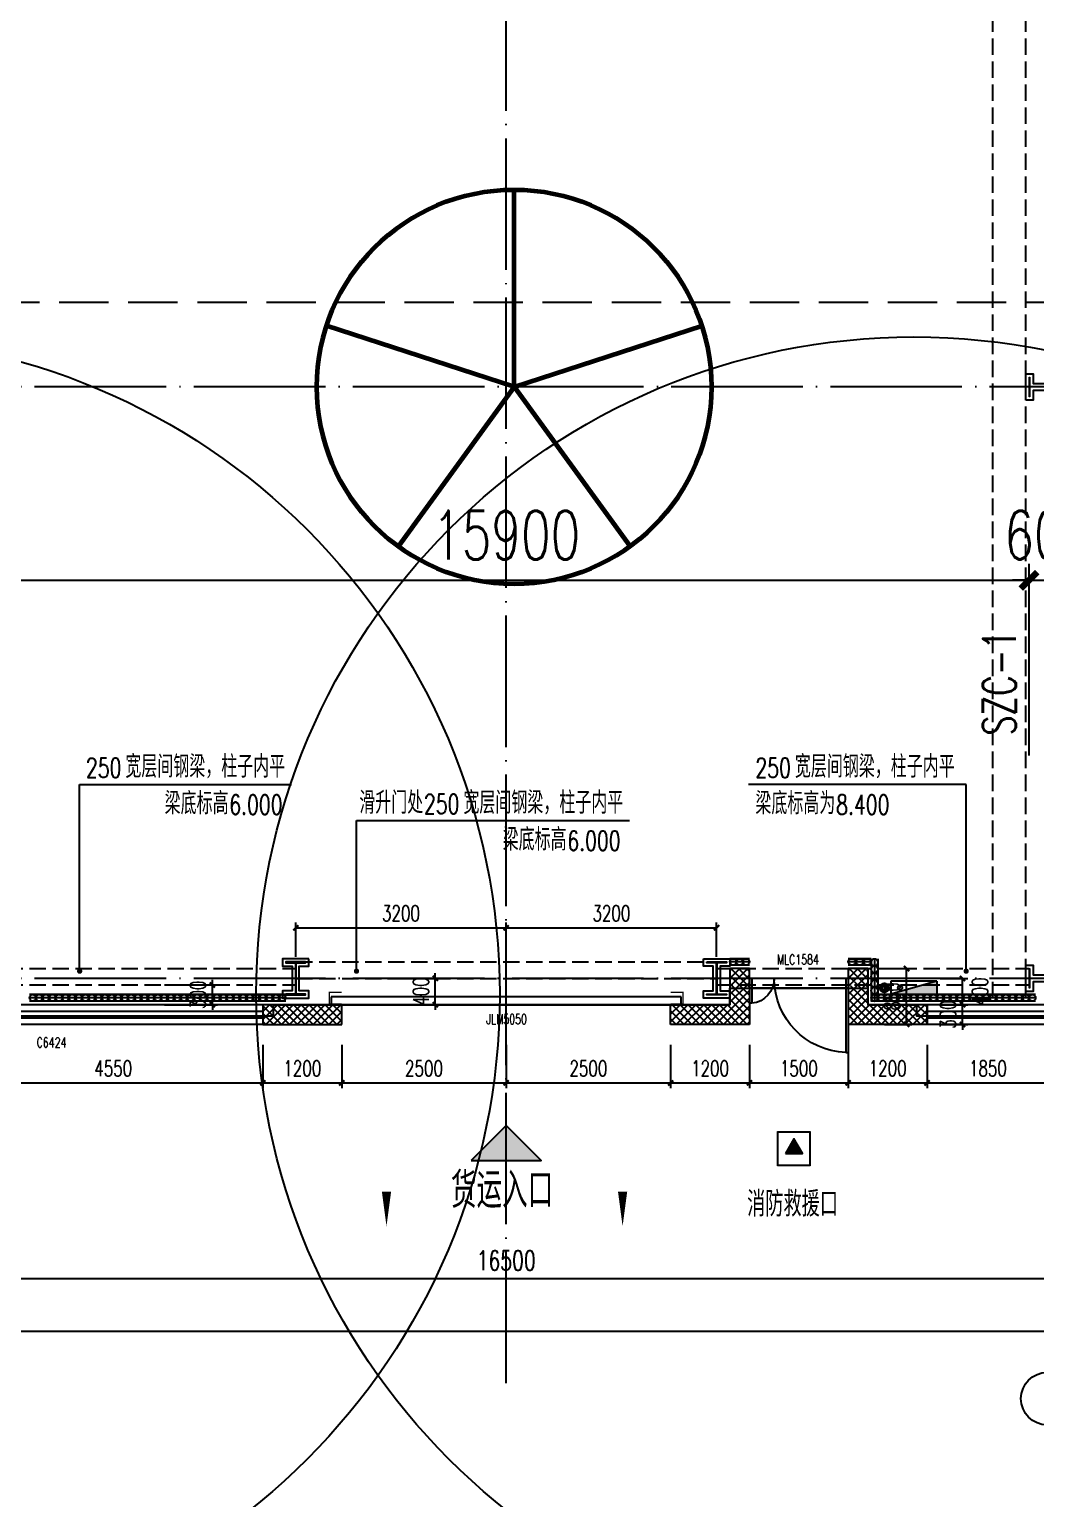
# Model space of a CAD drawing. Extents: x -1313754 to 847533, y 489853 to 941203.
# Drawn here: x -209454 to -194154, y 733905 to 756259 of the extents above; entities that cross this region are included whole.
import ezdxf
from ezdxf.enums import TextEntityAlignment as Align

# ---------------------------------------------------------------- set-up
doc = ezdxf.new("R2010")
doc.units = 0
doc.header["$LTSCALE"] = 1000
doc.header["$MEASUREMENT"] = 0
for name, pattern in [('10平面$0$DASH', [0.35, 0.25, -0.1]), ('CENTER', [2, 1.25, -0.25, 0.25, -0.25]), ('DASH', [0.35, 0.25, -0.1]), ('DOTE', [2.42, 2, -0.2, 0.02, -0.2])]:
    doc.linetypes.add(name, pattern=pattern)
doc.layers.get('Defpoints').update_dxf_attribs({"color": 210})
for name, color, linetype in [('10平面$0$WINDOW', 4, 'Continuous'), ('10平面$0$WINDOW_TEXT', 7, 'Continuous'), ('A-AXIS-D', 1, 'Continuous'), ('A-AXIS-DOTE', 14, 'DOTE'), ('A-AXIS-DP', 126, 'Continuous'), ('A-AXIS-SYMB', 3, 'Continuous'), ('A-HATCH-2', 251, 'Continuous'), ('A-HRAIL', 173, 'Continuous'), ('A-LIN-V', 9, 'Continuous'), ('A-SFCE', 30, 'Continuous'), ('A-TEXT', 61, 'Continuous'), ('A-WINDOW', 140, 'Continuous'), ('AS-WALL', 40, 'Continuous'), ('AS-结构边线层', 200, 'Continuous'), ('DIM_SYMB', 3, 'Continuous'), ('FH-line', 180, 'Continuous'), ('FH-tri', 180, 'Continuous'), ('PUB_HATCH', 8, 'Continuous'), ('PUB_TEXT', 7, 'Continuous'), ('RP-N2-01$0$$0$A-WIND-J', 1, 'Continuous'), ('RP-N2-01$0$A-WIND-J', 3, 'Continuous'), ('SB_ZF消火栓', 10, 'Continuous'), ('建-窗', 4, 'Continuous'), ('建-门窗编号', 7, 'Continuous')]:
    doc.layers.add(name, color=color, linetype=linetype)
for name, color, linetype, lineweight in [('LG-ZF消防', 1, 'Continuous', 60), ('S-col', 2, 'Continuous', 0), ('THIN', 7, 'Continuous', 0), ('柱间支撑', 6, 'CENTER', 0)]:
    doc.layers.add(name, color=color, linetype=linetype, lineweight=lineweight)
doc.styles.add('10平面$0$_TCH_WINDOW', font='SIMPLEX', dxfattribs={"height": 3.5, "bigfont": 'GBCBIG'})
doc.styles.add('_TCH_DIM', font='SIMPLEX', dxfattribs={"bigfont": 'GBCBIG'})
doc.styles.add('_TCH_DIM_T3', font='SIMPLEX', dxfattribs={"width": 0.705882, "bigfont": 'GBCBIG'})
doc.styles.add('A-STANDARD', font='SIMPLEX', dxfattribs={"bigfont": 'GBCBIG'})
doc.styles.add('A-WIN-LABEL', font='SIMPLEX', dxfattribs={"bigfont": 'GBCBIG'})
doc.styles.add('TSSD_Rein', font='tj-romans1.shx', dxfattribs={"width": 0.7, "bigfont": 'tj-hztxt.shx'})
doc.dimstyles.new('_TCH_ARCH&&100', dxfattribs={"dimtxt": 297.5, "dimasz": 100, "dimexe": 100, "dimexo": 100, "dimgap": 126.25, "dimtad": 1, "dimdec": 0, "dimzin": 0, "dimdsep": 46, "dimtxsty": '_TCH_DIM_T3', "dimblk": 'ARCHTICK', "dimcen": 0.09, "dimclrt": 7, "dimazin": 2, "dimtfac": 1, "dimtdec": 0, "dimtix": 1, "dimtmove": 2, "dimatfit": 3, "dimfxl": 0, "dimtolj": 1, "dimtzin": 0, "dimarcsym": 0})
doc.dimstyles.new('_TCH_ARCH&&250', dxfattribs={"dimtxt": 743.75, "dimasz": 250, "dimexe": 250, "dimexo": 250, "dimgap": 315.625, "dimtad": 1, "dimdec": 0, "dimzin": 0, "dimdsep": 46, "dimtxsty": '_TCH_DIM_T3', "dimblk": 'ARCHTICK', "dimcen": 0.09, "dimclrt": 7, "dimazin": 2, "dimtfac": 1, "dimtdec": 0, "dimtix": 1, "dimtmove": 2, "dimatfit": 3, "dimfxl": 0, "dimtolj": 1, "dimtzin": 0, "dimarcsym": 0})
doc.dimstyles.new('_TCH_ARCH&&80', dxfattribs={"dimtxt": 238, "dimasz": 80, "dimexe": 80, "dimexo": 80, "dimgap": 101, "dimtad": 1, "dimdec": 0, "dimzin": 0, "dimdsep": 46, "dimtxsty": '_TCH_DIM_T3', "dimblk": 'ARCHTICK', "dimcen": 0.09, "dimclrt": 7, "dimazin": 2, "dimtfac": 1, "dimtdec": 0, "dimtix": 1, "dimtmove": 2, "dimatfit": 3, "dimfxl": 0, "dimtolj": 1, "dimtzin": 0, "dimarcsym": 0})
pattern_1 = [(45, (60, 0), (-60.000061, 60.000061), []), (135, (60, 0), (-60.000061, -60.000061), [])]

# ---------------------------------------------------------------- blocks, each defined once
blk = doc.blocks.new('_ArchTick')
at = {"color": 0, "linetype": 'ByBlock', "const_width": 0.4}
blk.add_lwpolyline([(-0.5, -0.5), (0.5, 0.5)], dxfattribs=at)
blk = doc.blocks.new('*D1375')
at = {"layer": 'A-AXIS-D', "color": 0, "lineweight": -2}
for p, q in [((10282, -66440), (10282, -67667)), ((26782, -66440), (26782, -67667)), ((10282, -67567), (26782, -67567))]:
    blk.add_line(p, q, dxfattribs=at)
at = {"layer": 'Defpoints', "color": 0}
for p in [(10282, -66340), (26782, -66340), (26782, -67567)]:
    blk.add_point(p, dxfattribs=at)
at = {"layer": 'A-AXIS-D', "color": 0, "lineweight": -2, "xscale": 100, "yscale": 100, "zscale": 100, "rotation": 180}
blk.add_blockref('_ArchTick', (10282, -67567), dxfattribs=at)
at = {"layer": 'A-AXIS-D', "color": 0, "lineweight": -2, "xscale": 100, "yscale": 100, "zscale": 100}
blk.add_blockref('_ArchTick', (26782, -67567), dxfattribs=at)
at = {"layer": 'A-AXIS-D', "color": 7, "insert": (18532, -67292), "char_height": 297.5, "attachment_point": 5, "style": '_TCH_DIM_T3'}
blk.add_mtext('\\A1;16500', dxfattribs=at)
blk = doc.blocks.new('*D1383')
at = {"layer": 'A-AXIS-D', "color": 0, "lineweight": -2}
for p, q in [((-33818, -66540), (-33818, -68467)), ((92682, -66540), (92682, -68467)), ((-33818, -68367), (92682, -68367))]:
    blk.add_line(p, q, dxfattribs=at)
at = {"layer": 'Defpoints', "color": 0}
for p in [(-33818, -66440), (92682, -66440), (92682, -68367)]:
    blk.add_point(p, dxfattribs=at)
at = {"layer": 'A-AXIS-D', "color": 0, "lineweight": -2, "xscale": 100, "yscale": 100, "zscale": 100, "rotation": 180}
blk.add_blockref('_ArchTick', (-33818, -68367), dxfattribs=at)
at = {"layer": 'A-AXIS-D', "color": 0, "lineweight": -2, "xscale": 100, "yscale": 100, "zscale": 100}
blk.add_blockref('_ArchTick', (92682, -68367), dxfattribs=at)
at = {"layer": 'A-AXIS-D', "color": 7, "insert": (29432, -68092), "char_height": 297.5, "attachment_point": 5, "style": '_TCH_DIM_T3'}
blk.add_mtext('\\A1;126500', dxfattribs=at)
blk = doc.blocks.new('*D1506')
at = {"layer": 'A-AXIS-DP', "color": 0, "lineweight": -2}
for p, q in [((18532, -62670), (18532, -62150)), ((18532, -62230), (21732, -62230)), ((21732, -62670), (21732, -62150))]:
    blk.add_line(p, q, dxfattribs=at)
at = {"layer": 'Defpoints', "color": 0}
for p in [(21732, -62230), (18532, -62750), (21732, -62750)]:
    blk.add_point(p, dxfattribs=at)
at = {"layer": 'A-AXIS-DP', "color": 0, "lineweight": -2, "xscale": 80, "yscale": 80, "zscale": 80, "rotation": 180}
blk.add_blockref('_ArchTick', (18532, -62230), dxfattribs=at)
at = {"layer": 'A-AXIS-DP', "color": 0, "lineweight": -2, "xscale": 80, "yscale": 80, "zscale": 80}
blk.add_blockref('_ArchTick', (21732, -62230), dxfattribs=at)
at = {"layer": 'A-AXIS-DP', "color": 7, "insert": (20132, -62010), "char_height": 238, "attachment_point": 5, "style": '_TCH_DIM_T3'}
blk.add_mtext('\\A1;3200', dxfattribs=at)
blk = doc.blocks.new('*D1507')
at = {"layer": 'A-AXIS-DP', "color": 0, "lineweight": -2}
for p, q in [((15332, -62670), (15332, -62150)), ((15332, -62230), (18532, -62230)), ((18532, -62670), (18532, -62150))]:
    blk.add_line(p, q, dxfattribs=at)
at = {"layer": 'Defpoints', "color": 0}
for p in [(18532, -62230), (15332, -62750), (18532, -62750)]:
    blk.add_point(p, dxfattribs=at)
at = {"layer": 'A-AXIS-DP', "color": 0, "lineweight": -2, "xscale": 80, "yscale": 80, "zscale": 80, "rotation": 180}
blk.add_blockref('_ArchTick', (15332, -62230), dxfattribs=at)
at = {"layer": 'A-AXIS-DP', "color": 0, "lineweight": -2, "xscale": 80, "yscale": 80, "zscale": 80}
blk.add_blockref('_ArchTick', (18532, -62230), dxfattribs=at)
at = {"layer": 'A-AXIS-DP', "color": 7, "insert": (16932, -62010), "char_height": 238, "attachment_point": 5, "style": '_TCH_DIM_T3'}
blk.add_mtext('\\A1;3200', dxfattribs=at)
blk = doc.blocks.new('JYC-1')
at = {"layer": 'FH-tri'}
h = blk.add_hatch(color=2, dxfattribs=at)
h.dxf.hatch_style = 1
h.paths.add_polyline_path([(-287147, 166042), (-285897, 167292), (-287147, 167292)])
at = {"layer": 'FH-tri', "color": 2}
blk.add_lwpolyline([(-287147, 166042), (-285897, 167292), (-285897, 167292), (-287147, 167292)], close=True, dxfattribs=at)
at = {"layer": 'A-TEXT', "style": 'A-STANDARD'}
blk.add_text('货运入口', height=900.2, rotation=45, dxfattribs=at).set_placement((-286662, 164825))
blk = doc.blocks.new('10平面$0$$DorLib2D$00000126')
at = {"color": 0, "linetype": 'Continuous'}
for p, q in [((-0.532, 0.5), (-0.532, 0.9)), ((0.532, 0.9), (0.532, 0.5))]:
    blk.add_line(p, q, dxfattribs=at)
at = {"color": 0, "linetype": '10平面$0$DASH'}
for p, q in [((-0.532, 0.9), (0.532, 0.9)), ((-0.532, 0.5), (0.532, 0.5))]:
    blk.add_line(p, q, dxfattribs=at)
blk = doc.blocks.new('DOOR2DLIB$SYSLIB$00000123')
at = {"color": 0}
for p, q in [((0.475, -0.001), (0.475, 0.752)), ((0.475, 0.752), (0.5, 0.752)), ((0.5, -0.001), (0.5, 0.752)), ((-0.5, 0), (-0.5, 0.252)), ((-0.475, 0.252), (-0.5, 0.252)), ((-0.475, 0), (-0.475, 0.252)), ((-0.475, 0), (-0.5, 0)), ((0.475, -0.001), (0.5, -0.001))]:
    blk.add_line(p, q, dxfattribs=at)
for centre, radius, start, end in [((0.505, -0.002), 0.755, 92.2493, 179.7238), ((-0.501, 0.003), 0.251, 359.7899, 84.0974)]:
    blk.add_arc(centre, radius, start, end, dxfattribs=at)
blk = doc.blocks.new('G$C325EBD4F')
at = {"layer": 'PUB_HATCH'}
h = blk.add_hatch(dxfattribs=at)
h.set_pattern_fill('多孔材料', color=256, scale=30, style=0)
h.set_pattern_definition(pattern_1)
h.paths.add_polyline_path([(3700, -50), (3700, 250), (3400, 250)])
h = blk.add_hatch(dxfattribs=at)
h.set_pattern_fill('多孔材料', color=256, scale=30, style=0)
h.set_pattern_definition(pattern_1)
h.paths.add_polyline_path([(3700, -50), (3400, 250), (3400, -300), (3700, -600)])
h = blk.add_hatch(dxfattribs=at)
h.set_pattern_fill('多孔材料', color=256, scale=30, style=0)
h.set_pattern_definition(pattern_1)
h.paths.add_polyline_path([(5500, 250), (5200, 250), (5200, -50)])
h = blk.add_hatch(dxfattribs=at)
h.set_pattern_fill('多孔材料', color=256, scale=30, style=0)
h.set_pattern_definition(pattern_1)
h.paths.add_polyline_path([(5500, 250), (5200, -50), (5200, -600), (5500, -300)])
h = blk.add_hatch(dxfattribs=at)
h.set_pattern_fill('多孔材料', color=256, scale=30, style=0)
h.set_pattern_definition(pattern_1)
h.paths.add_polyline_path([(3700, -600), (3400, -300), (2500, -300), (2500, -600)])
h = blk.add_hatch(dxfattribs=at)
h.set_pattern_fill('多孔材料', color=256, scale=30, style=0)
h.set_pattern_definition(pattern_1)
h.paths.add_polyline_path([(6400, -300), (5500, -300), (5200, -600), (6400, -600)])
at = {"layer": '10平面$0$WINDOW'}
blk.add_line((5200, -50), (3700, -50), dxfattribs=at)
at = {"layer": 'AS-WALL'}
for p, q in [((3700, 250), (3400, 250)), ((3400, 250), (3400, -300)), ((3700, -50), (3700, 250)), ((5500, 250), (5200, 250)), ((5200, 250), (5200, -50)), ((5500, 250), (5500, -300)), ((3700, -50), (3700, -600)), ((5200, -50), (5200, -600)), ((3400, -300), (2500, -300)), ((2500, -600), (2500, -300)), ((6400, -300), (5500, -300)), ((6400, -600), (6400, -300)), ((3700, -600), (2500, -600)), ((6400, -600), (5200, -600))]:
    blk.add_line(p, q, dxfattribs=at)
at = {"layer": '10平面$0$WINDOW'}
ref = blk.add_blockref('DOOR2DLIB$SYSLIB$00000123', (4450, 100), dxfattribs=dict(at, xscale=-1500, yscale=1500, zscale=300, rotation=180.0000000000445))
ref.add_attrib('A', 'MLC1584', (4117, 313), dxfattribs={"layer": '10平面$0$WINDOW_TEXT', "ltscale": 500, "height": 148.8, "style": '10平面$0$_TCH_WINDOW', "width": 0.705882})
ref = blk.add_blockref('10平面$0$$DorLib2D$00000126', (0, -450), dxfattribs=dict(at, xscale=5000, yscale=-300, zscale=300, rotation=180.0000000000008))
ref.add_attrib('A', 'JLM5050', (-301, -594), dxfattribs={"layer": '10平面$0$WINDOW_TEXT', "ltscale": 500, "height": 148.8, "style": '10平面$0$_TCH_WINDOW', "width": 0.705882})
blk = doc.blocks.new('43243')
at = {"layer": 'AS-结构边线层'}
blk.add_lwpolyline([(-228964, 741250), (-222244, 741250), (-222244, 741420), (-215304, 741420), (-215304, 741670), (-213204, 741670), (-213204, 741420), (-212464, 741420), (-212464, 741250), (-205744, 741250), (-205744, 741420), (-198804, 741420), (-198804, 741670), (-196704, 741670), (-196704, 741420), (-195964, 741420), (-195964, 741250), (-189244, 741250)], dxfattribs=at)
blk = doc.blocks.new('_FZH')
at = {"layer": 'A-HATCH-2'}
blk.add_lwpolyline([(-0.437, -0.25), (-0.437, 0.25), (-0.297, 0.25), (-0.297, 0.067), (0.298, 0.067), (0.298, 0.25), (0.438, 0.25), (0.438, -0.25), (0.298, -0.25), (0.298, -0.068), (-0.297, -0.068), (-0.297, -0.25)], close=True, dxfattribs=at)
at = {"layer": 'S-col'}
blk.add_lwpolyline([(-0.375, -0.188), (-0.375, 0.187), (-0.36, 0.187), (-0.36, 0.005), (0.36, 0.005), (0.36, 0.187), (0.375, 0.187), (0.375, -0.188), (0.36, -0.188), (0.36, -0.005), (-0.36, -0.005), (-0.36, -0.188)], close=True, dxfattribs=at)
blk = doc.blocks.new('342343243')
at = {"layer": 'A-AXIS-DP', "color": 5}
blk.add_lwpolyline([(-155704, 832070), (-155404, 832070), (-155404, 832058), (-155550, 832058), (-155550, 831582), (-155404, 831582), (-155404, 831570), (-155704, 831570), (-155704, 831582), (-155558, 831582), (-155558, 832058), (-155704, 832058), (-155704, 832070)], close=True, dxfattribs=at)
at = {"layer": 'A-HATCH-2'}
blk.add_lwpolyline([(-155754, 832120), (-155354, 832120), (-155354, 832008), (-155500, 832008), (-155500, 831632), (-155354, 831632), (-155354, 831520), (-155754, 831520), (-155754, 831632), (-155608, 831632), (-155608, 832008), (-155754, 832008)], close=True, dxfattribs=at)
blk = doc.blocks.new('w4234324')
at = {"xscale": 800.0000000000005, "yscale": 800.0000000000005, "zscale": 800.0000000000005}
for p in [(-193954, 750820), (-193954, 741820), (-193954, 741820)]:
    blk.add_blockref('_FZH', p, dxfattribs=at)
at = {"layer": 'A-AXIS-DP', "xscale": -1}
blk.add_blockref('342343243', (-360958, -90000), dxfattribs=at)
at = {"layer": 'A-AXIS-DP'}
blk.add_blockref('342343243', (-43450, -90000), dxfattribs=at)
blk = doc.blocks.new('*D1719')
at = {"layer": 'A-WINDOW', "color": 0, "lineweight": -2}
for p, q in [((-194254, 745210), (-194254, 748127)), ((-193654, 745210), (-193654, 748127)), ((-194254, 747877), (-194504, 747877)), ((-194254, 747877), (-193654, 747877)), ((-193654, 747877), (-193404, 747877))]:
    blk.add_line(p, q, dxfattribs=at)
at = {"layer": 'Defpoints', "color": 0}
for p in [(-193654, 747877), (-194254, 744960), (-193654, 744960)]:
    blk.add_point(p, dxfattribs=at)
at = {"layer": 'A-WINDOW', "color": 0, "lineweight": -2, "xscale": 250, "yscale": 250, "zscale": 250}
blk.add_blockref('_ArchTick', (-194254, 747877), dxfattribs=at)
at = {"layer": 'A-WINDOW', "color": 0, "lineweight": -2, "xscale": 250, "yscale": 250, "zscale": 250, "rotation": 180}
blk.add_blockref('_ArchTick', (-193654, 747877), dxfattribs=at)
at = {"layer": 'A-WINDOW', "color": 7, "insert": (-193954, 748564), "char_height": 743.8, "attachment_point": 5, "style": '_TCH_DIM_T3'}
blk.add_mtext('\\A1;600', dxfattribs=at)
blk = doc.blocks.new('*D1720')
at = {"layer": 'A-WINDOW', "color": 0, "lineweight": -2}
for p, q in [((-210154, 745210), (-210154, 748127)), ((-194254, 745210), (-194254, 748127)), ((-210154, 747877), (-194254, 747877))]:
    blk.add_line(p, q, dxfattribs=at)
at = {"layer": 'Defpoints', "color": 0}
for p in [(-194254, 747877), (-210154, 744960), (-194254, 744960)]:
    blk.add_point(p, dxfattribs=at)
at = {"layer": 'A-WINDOW', "color": 0, "lineweight": -2, "xscale": 250, "yscale": 250, "zscale": 250, "rotation": 180}
blk.add_blockref('_ArchTick', (-210154, 747877), dxfattribs=at)
at = {"layer": 'A-WINDOW', "color": 0, "lineweight": -2, "xscale": 250, "yscale": 250, "zscale": 250}
blk.add_blockref('_ArchTick', (-194254, 747877), dxfattribs=at)
at = {"layer": 'A-WINDOW', "color": 7, "insert": (-202204, 748564), "char_height": 743.8, "attachment_point": 5, "style": '_TCH_DIM_T3'}
blk.add_mtext('\\A1;15900', dxfattribs=at)
blk = doc.blocks.new('*D1732')
at = {"layer": 'A-AXIS-DP', "color": 0, "lineweight": -2}
for p, q in [((-204010, 741820), (-203202, 741820)), ((-203282, 741820), (-203282, 741900)), ((-203282, 741420), (-203282, 741820)), ((-204010, 741420), (-203202, 741420)), ((-203282, 741420), (-203282, 741340))]:
    blk.add_line(p, q, dxfattribs=at)
at = {"layer": 'Defpoints', "color": 0}
for p in [(-204090, 741820), (-203282, 741820), (-204090, 741420)]:
    blk.add_point(p, dxfattribs=at)
at = {"layer": 'A-AXIS-DP', "color": 0, "lineweight": -2, "xscale": 80, "yscale": 80, "zscale": 80}
for p, rotation in [((-203282, 741820), 270), ((-203282, 741420), 90)]:
    blk.add_blockref('_ArchTick', p, dxfattribs=dict(at, rotation=rotation))
at = {"layer": 'A-AXIS-DP', "color": 7, "insert": (-203502, 741620), "char_height": 238, "attachment_point": 5, "rotation": 90, "style": '_TCH_DIM_T3'}
blk.add_mtext('\\A1;400', dxfattribs=at)
blk = doc.blocks.new('*D1737')
at = {"layer": 'A-AXIS-DP', "color": 0, "lineweight": -2}
for p, q in [((-207400, 741720), (-206592, 741720)), ((-206672, 741720), (-206672, 741800)), ((-206672, 741420), (-206672, 741720)), ((-207400, 741420), (-206592, 741420)), ((-206672, 741420), (-206672, 741340))]:
    blk.add_line(p, q, dxfattribs=at)
at = {"layer": 'Defpoints', "color": 0}
for p in [(-207480, 741720), (-206672, 741720), (-207480, 741420)]:
    blk.add_point(p, dxfattribs=at)
at = {"layer": 'A-AXIS-DP', "color": 0, "lineweight": -2, "xscale": 80, "yscale": 80, "zscale": 80}
for p, rotation in [((-206672, 741720), 270), ((-206672, 741420), 90)]:
    blk.add_blockref('_ArchTick', p, dxfattribs=dict(at, rotation=rotation))
at = {"layer": 'A-AXIS-DP', "color": 7, "insert": (-206892, 741570), "char_height": 238, "attachment_point": 5, "rotation": 90, "style": '_TCH_DIM_T3'}
blk.add_mtext('\\A1;300', dxfattribs=at)
blk = doc.blocks.new('w4324324')
at = {"layer": 'A-HATCH-2', "lineweight": 60}
for q in [(-1694760, 686605), (-1697614, 684532), (-1691907, 684532), (-1696524, 681178), (-1692997, 681178)]:
    blk.add_line((-1694760, 683605), q, dxfattribs=at)
blk.add_circle((-1694760, 683605), 3000, dxfattribs=at)
blk = doc.blocks.new('w423432')
at = {"layer": 'A-LIN-V'}
blk.add_blockref('w4324324', (-32880, -72000), dxfattribs=at)
blk = doc.blocks.new('RP-N2-01$0$$0$xfjy')
at = {"layer": 'RP-N2-01$0$$0$A-WIND-J'}
h = blk.add_hatch(color=256, dxfattribs=at)
h.dxf.hatch_style = 1
h.paths.add_polyline_path([(1141876, -26214), (1142135, -26214), (1142005, -25989)])
at = {"layer": 'RP-N2-01$0$$0$A-WIND-J', "const_width": 25}
blk.add_lwpolyline([(1141755, -25889), (1141755, -26389), (1142255, -26389), (1142255, -25889)], close=True, dxfattribs=at)
at = {"layer": 'RP-N2-01$0$$0$A-WIND-J'}
for points in [[(1141755, -26389), (1142255, -26389), (1142255, -25889), (1141755, -25889)], [(1141876, -26214), (1142135, -26214), (1142005, -25989)]]:
    blk.add_lwpolyline(points, close=True, dxfattribs=at)
blk = doc.blocks.new('RP-N2-01$0$xfjy')
at = {"layer": 'RP-N2-01$0$$0$A-WIND-J'}
blk.add_blockref('RP-N2-01$0$$0$xfjy', (0, 0), dxfattribs=at)
blk = doc.blocks.new('1232')
at = {"layer": 'RP-N2-01$0$A-WIND-J'}
blk.add_blockref('RP-N2-01$0$xfjy', (-1339835, 765369, 0), dxfattribs=at)
at = {"layer": 'A-TEXT', "style": '_TCH_DIM'}
blk.add_text('消防救援口', height=384.1, dxfattribs=at).set_placement((-198541, 738197, 0))
blk = doc.blocks.new('23124232432')
at = {"layer": 'THIN', "style": 'TSSD_Rein', "width": 0.7}
blk.add_text('SZC-1', height=500, rotation=90, dxfattribs=at).set_placement((-194304, 746320), align=Align.BOTTOM_CENTER)
blk = doc.blocks.new('3333')
at = {"layer": 'A-SFCE', "const_width": 20}
blk.add_lwpolyline([(-227064, 766320), (-227064, 766510), (-227244, 766510), (-227244, 766320)], dxfattribs=at)
blk = doc.blocks.new('99平面图例外参$0$$LinePat$圆环')
for points in [[(0, 150), (300, 150)], [(0, 0), (300, 0)], [(0, -150), (300, -150)]]:
    blk.add_lwpolyline(points)
at = {"color": 0}
blk.add_circle((150, 0), 150, dxfattribs=at)
blk = doc.blocks.new('34242343243')
at = {"layer": 'A-HRAIL'}
for p, xscale, yscale, zscale, rotation in [((-198704, 742070), 0.333333312028715, 0.3333333333333333, 0.3333333333333333, 180), ((-198604, 742070), 0.333333312028715, 0.3333333333333333, 0.3333333333333333, 180), ((-198504, 742070), 0.333333312028715, 0.3333333333333333, 0.3333333333333333, 180), ((-196888, 742070), 0.3888888888074629, 0.3333333333333333, 0.3333333333333333, 180), ((-196771, 742070), 0.3888888888074629, 0.3333333333333333, 0.3333333333333333, 180), ((-196654, 742070), 0.3888888888074629, 0.3333333333333333, 0.3333333333333333, 180), ((-196604, 742120), 0.3611111227129974, 0.3333333333333333, 0.3333333333333333, 270), ((-196604, 742012), 0.3611111227129974, 0.3333333333333333, 0.3333333333333333, 270), ((-196604, 741903), 0.3611111227129974, 0.3333333333333333, 0.3333333333333333, 270), ((-196604, 741795), 0.3611111227129974, 0.3333333333333333, 0.3333333333333333, 270), ((-209354, 741526), 0.3333333334243607, 0.3333333334243607, 0.3333333334243607, 180), ((-209254, 741526), 0.3333333334243607, 0.3333333334243607, 0.3333333334243607, 180), ((-209154, 741526), 0.3333333334243607, 0.3333333334243607, 0.3333333334243607, 180), ((-209054, 741526), 0.3333333334243607, 0.3333333334243607, 0.3333333334243607, 180), ((-208954, 741526), 0.3333333334243607, 0.3333333334243607, 0.3333333334243607, 180), ((-208854, 741526), 0.3333333334243607, 0.3333333334243607, 0.3333333334243607, 180), ((-208754, 741526), 0.3333333334243607, 0.3333333334243607, 0.3333333334243607, 180), ((-208654, 741526), 0.3333333334243607, 0.3333333334243607, 0.3333333334243607, 180), ((-208554, 741526), 0.3333333334243607, 0.3333333334243607, 0.3333333334243607, 180), ((-208454, 741526), 0.3333333334243607, 0.3333333334243607, 0.3333333334243607, 180), ((-208354, 741526), 0.3333333334243607, 0.3333333334243607, 0.3333333334243607, 180), ((-208254, 741526), 0.3333333334243607, 0.3333333334243607, 0.3333333334243607, 180), ((-208154, 741526), 0.3333333334243607, 0.3333333334243607, 0.3333333334243607, 180), ((-208054, 741526), 0.3333333334243607, 0.3333333334243607, 0.3333333334243607, 180), ((-207954, 741526), 0.3333333334243607, 0.3333333334243607, 0.3333333334243607, 180), ((-207854, 741526), 0.3333333334243607, 0.3333333334243607, 0.3333333334243607, 180), ((-207754, 741526), 0.3333333334243607, 0.3333333334243607, 0.3333333334243607, 180), ((-207654, 741526), 0.3333333334243607, 0.3333333334243607, 0.3333333334243607, 180), ((-207554, 741526), 0.3333333334243607, 0.3333333334243607, 0.3333333334243607, 180), ((-207454, 741526), 0.3333333334243607, 0.3333333334243607, 0.3333333334243607, 180), ((-207354, 741526), 0.3333333334243607, 0.3333333334243607, 0.3333333334243607, 180), ((-207254, 741526), 0.3333333334243607, 0.3333333334243607, 0.3333333334243607, 180), ((-207154, 741526), 0.3333333334243607, 0.3333333334243607, 0.3333333334243607, 180), ((-207054, 741526), 0.3333333334243607, 0.3333333334243607, 0.3333333334243607, 180), ((-206954, 741526), 0.3333333334243607, 0.3333333334243607, 0.3333333334243607, 180), ((-206854, 741526), 0.3333333334243607, 0.3333333334243607, 0.3333333334243607, 180), ((-206754, 741526), 0.3333333334243607, 0.3333333334243607, 0.3333333334243607, 180), ((-206654, 741526), 0.3333333334243607, 0.3333333334243607, 0.3333333334243607, 180), ((-206554, 741526), 0.3333333334243607, 0.3333333334243607, 0.3333333334243607, 180), ((-206454, 741526), 0.3333333334243607, 0.3333333334243607, 0.3333333334243607, 180), ((-206354, 741526), 0.3333333334243607, 0.3333333334243607, 0.3333333334243607, 180), ((-206254, 741526), 0.3333333334243607, 0.3333333334243607, 0.3333333334243607, 180), ((-206154, 741526), 0.3333333334243607, 0.3333333334243607, 0.3333333334243607, 180), ((-206054, 741526), 0.3333333334243607, 0.3333333334243607, 0.3333333334243607, 180), ((-205954, 741526), 0.3333333334243607, 0.3333333334243607, 0.3333333334243607, 180), ((-205854, 741526), 0.3333333334243607, 0.3333333334243607, 0.3333333334243607, 180), ((-205754, 741526), 0.3333333334243607, 0.3333333334243607, 0.3333333334243607, 180), ((-205654, 741526), 0.3333333334243607, 0.3333333334243607, 0.3333333334243607, 180), ((-205554, 741526), 0.3333333334243607, 0.3333333334243607, 0.3333333334243607, 180), ((-196604, 741687), 0.3611111227129974, 0.3333333333333333, 0.3333333333333333, 270), ((-196604, 741578), 0.3611111227129974, 0.3333333333333333, 0.3333333333333333, 270), ((-196554, 741526), 0.3333333334243453, 0.3333333334243453, 0.3333333334243453, 180), ((-196454, 741526), 0.3333333334243453, 0.3333333334243453, 0.3333333334243453, 180), ((-196354, 741526), 0.3333333334243453, 0.3333333334243453, 0.3333333334243453, 180), ((-196254, 741526), 0.3333333334243453, 0.3333333334243453, 0.3333333334243453, 180), ((-196154, 741526), 0.3333333334243453, 0.3333333334243453, 0.3333333334243453, 180), ((-196054, 741526), 0.3333333334243453, 0.3333333334243453, 0.3333333334243453, 180), ((-195954, 741526), 0.3333333334243453, 0.3333333334243453, 0.3333333334243453, 180), ((-195854, 741526), 0.3333333334243453, 0.3333333334243453, 0.3333333334243453, 180), ((-195754, 741526), 0.3333333334243453, 0.3333333334243453, 0.3333333334243453, 180), ((-195654, 741526), 0.3333333334243453, 0.3333333334243453, 0.3333333334243453, 180), ((-195554, 741526), 0.3333333334243453, 0.3333333334243453, 0.3333333334243453, 180), ((-195454, 741526), 0.3333333334243453, 0.3333333334243453, 0.3333333334243453, 180), ((-195354, 741526), 0.3333333334243453, 0.3333333334243453, 0.3333333334243453, 180), ((-195254, 741526), 0.3333333334243453, 0.3333333334243453, 0.3333333334243453, 180), ((-195154, 741526), 0.3333333334243453, 0.3333333334243453, 0.3333333334243453, 180), ((-195054, 741526), 0.3333333334243453, 0.3333333334243453, 0.3333333334243453, 180), ((-194954, 741526), 0.3333333334243453, 0.3333333334243453, 0.3333333334243453, 180), ((-194854, 741526), 0.3333333334243453, 0.3333333334243453, 0.3333333334243453, 180), ((-194754, 741526), 0.3333333334243453, 0.3333333334243453, 0.3333333334243453, 180), ((-194654, 741526), 0.3333333334243453, 0.3333333334243453, 0.3333333334243453, 180), ((-194554, 741526), 0.3333333334243453, 0.3333333334243453, 0.3333333334243453, 180), ((-194454, 741526), 0.3333333334243453, 0.3333333334243453, 0.3333333334243453, 180), ((-194354, 741526), 0.3333333334243453, 0.3333333334243453, 0.3333333334243453, 180), ((-194254, 741526), 0.3333333334243453, 0.3333333334243453, 0.3333333334243453, 180), ((-194154, 741526), 0.3333333334243453, 0.3333333334243453, 0.3333333334243453, 180)]:
    blk.add_blockref('99平面图例外参$0$$LinePat$圆环', p, dxfattribs=dict(at, xscale=xscale, yscale=yscale, zscale=zscale, rotation=rotation))
at = {"layer": 'A-SFCE', "xscale": -1.000000000000023, "rotation": 90}
blk.add_blockref('3333', (561616, 514366), dxfattribs=at)
at = {"layer": 'A-SFCE', "rotation": 270}
blk.add_blockref('3333', (-966024, 514366), dxfattribs=at)
blk = doc.blocks.new('A$C5D961328')
at = {"layer": 'SB_ZF消火栓'}
blk.add_hatch(color=256, dxfattribs=at).paths.add_polyline_path([(0, 40), (700, 40), (700, 240)])
at = {"layer": 'A-LIN-V', "ltscale": 500}
blk.add_circle((350, 40), 10001, dxfattribs=at)
at = {"layer": 'SB_ZF消火栓'}
for p, q in [((700, 240), (0, 240)), ((0, 240), (0, 40)), ((700, 240), (0, 40)), ((700, 240), (700, 40)), ((0, 40), (700, 40))]:
    blk.add_line(p, q, dxfattribs=at)
at = {"layer": 'SB_ZF消火栓', "color": 1}
blk.add_circle((140, 140), 32.5, dxfattribs=at)
blk = doc.blocks.new('43242343')
at = {"layer": 'LG-ZF消防', "linetype": 'Continuous'}
blk.add_circle((-196454, 741678), 50, dxfattribs=at)
blk = doc.blocks.new('234243242332')
at = {"layer": 'LG-ZF消防', "linetype": 'Continuous'}
blk.add_blockref('43242343', (0, 0), dxfattribs=at)
at = {"layer": 'SB_ZF消火栓'}
for p in [(-212654, 741536), (-196354, 741538)]:
    blk.add_blockref('A$C5D961328', p, dxfattribs=at)
blk = doc.blocks.new('*D697')
at = {"layer": 'A-AXIS-DP', "color": 0, "lineweight": -2}
for p, q in [((-195265, 741420), (-195265, 741500)), ((-195604, 741420), (-195185, 741420)), ((-195265, 741120), (-195265, 741420)), ((-195604, 741120), (-195185, 741120)), ((-195265, 741120), (-195265, 741040))]:
    blk.add_line(p, q, dxfattribs=at)
at = {"layer": 'Defpoints', "color": 0}
for p in [(-195684, 741420), (-195265, 741420), (-195684, 741120)]:
    blk.add_point(p, dxfattribs=at)
at = {"layer": 'A-AXIS-DP', "color": 0, "lineweight": -2, "xscale": 80, "yscale": 80, "zscale": 80}
for p, rotation in [((-195265, 741420), 270), ((-195265, 741120), 90)]:
    blk.add_blockref('_ArchTick', p, dxfattribs=dict(at, rotation=rotation))
at = {"layer": 'A-AXIS-DP', "color": 7, "insert": (-195485, 741270), "char_height": 238, "attachment_point": 5, "rotation": 90, "style": '_TCH_DIM_T3'}
blk.add_mtext('\\A1;300', dxfattribs=at)
blk = doc.blocks.new('*D698')
at = {"layer": 'A-AXIS-DP', "color": 0, "lineweight": -2}
for p, q in [((-195604, 741820), (-195185, 741820)), ((-195265, 741420), (-195265, 741820)), ((-195604, 741420), (-195185, 741420))]:
    blk.add_line(p, q, dxfattribs=at)
at = {"layer": 'Defpoints', "color": 0}
for p in [(-195684, 741820), (-195265, 741820), (-195684, 741420)]:
    blk.add_point(p, dxfattribs=at)
at = {"layer": 'A-AXIS-DP', "color": 0, "lineweight": -2, "xscale": 80, "yscale": 80, "zscale": 80}
for p, rotation in [((-195265, 741820), 90), ((-195265, 741420), 270)]:
    blk.add_blockref('_ArchTick', p, dxfattribs=dict(at, rotation=rotation))
at = {"layer": 'A-AXIS-DP', "color": 7, "insert": (-195000, 741620), "char_height": 238, "attachment_point": 5, "rotation": 90, "style": '_TCH_DIM_T3'}
blk.add_mtext('\\A1;400', dxfattribs=at)
blk = doc.blocks.new('*D722')
at = {"layer": 'A-AXIS-DP', "color": 0, "lineweight": -2}
for p, q in [((-196454, 741970), (-196035, 741970)), ((-196115, 741120), (-196115, 741970)), ((-196454, 741120), (-196035, 741120))]:
    blk.add_line(p, q, dxfattribs=at)
at = {"layer": 'Defpoints', "color": 0}
for p in [(-196534, 741970), (-196115, 741970), (-196534, 741120)]:
    blk.add_point(p, dxfattribs=at)
at = {"layer": 'A-AXIS-DP', "color": 0, "lineweight": -2, "xscale": 80, "yscale": 80, "zscale": 80}
for p, rotation in [((-196115, 741970), 90), ((-196115, 741120), 270)]:
    blk.add_blockref('_ArchTick', p, dxfattribs=dict(at, rotation=rotation))
at = {"layer": 'A-AXIS-DP', "color": 7, "insert": (-196335, 741545), "char_height": 238, "attachment_point": 5, "rotation": 90, "style": '_TCH_DIM_T3'}
blk.add_mtext('\\A1;850', dxfattribs=at)
blk = doc.blocks.new('*D1100')
at = {"layer": 'A-AXIS-DP', "color": 0, "lineweight": -2}
for p, q in [((-210454, 740810), (-210454, 740150)), ((-205904, 740810), (-205904, 740150)), ((-210454, 740230), (-205904, 740230))]:
    blk.add_line(p, q, dxfattribs=at)
at = {"layer": 'Defpoints', "color": 0}
for p in [(-210454, 740890), (-205904, 740890), (-205904, 740230)]:
    blk.add_point(p, dxfattribs=at)
at = {"layer": 'A-AXIS-DP', "color": 0, "lineweight": -2, "xscale": 80, "yscale": 80, "zscale": 80, "rotation": 180}
blk.add_blockref('_ArchTick', (-210454, 740230), dxfattribs=at)
at = {"layer": 'A-AXIS-DP', "color": 0, "lineweight": -2, "xscale": 80, "yscale": 80, "zscale": 80}
blk.add_blockref('_ArchTick', (-205904, 740230), dxfattribs=at)
at = {"layer": 'A-AXIS-DP', "color": 7, "insert": (-208179, 740450), "char_height": 238, "attachment_point": 5, "style": '_TCH_DIM_T3'}
blk.add_mtext('\\A1;4550', dxfattribs=at)
blk = doc.blocks.new('*D1101')
at = {"layer": 'A-AXIS-DP', "color": 0, "lineweight": -2}
for p, q in [((-205904, 740810), (-205904, 740150)), ((-204704, 740810), (-204704, 740150)), ((-205904, 740230), (-204704, 740230))]:
    blk.add_line(p, q, dxfattribs=at)
at = {"layer": 'Defpoints', "color": 0}
for p in [(-205904, 740890), (-204704, 740890), (-204704, 740230)]:
    blk.add_point(p, dxfattribs=at)
at = {"layer": 'A-AXIS-DP', "color": 0, "lineweight": -2, "xscale": 80, "yscale": 80, "zscale": 80, "rotation": 180}
blk.add_blockref('_ArchTick', (-205904, 740230), dxfattribs=at)
at = {"layer": 'A-AXIS-DP', "color": 0, "lineweight": -2, "xscale": 80, "yscale": 80, "zscale": 80}
blk.add_blockref('_ArchTick', (-204704, 740230), dxfattribs=at)
at = {"layer": 'A-AXIS-DP', "color": 7, "insert": (-205304, 740450), "char_height": 238, "attachment_point": 5, "style": '_TCH_DIM_T3'}
blk.add_mtext('\\A1;1200', dxfattribs=at)
blk = doc.blocks.new('*D1102')
at = {"layer": 'A-AXIS-DP', "color": 0, "lineweight": -2}
for p, q in [((-204704, 740810), (-204704, 740150)), ((-202204, 740810), (-202204, 740150)), ((-204704, 740230), (-202204, 740230))]:
    blk.add_line(p, q, dxfattribs=at)
at = {"layer": 'Defpoints', "color": 0}
for p in [(-204704, 740890), (-202204, 740890), (-202204, 740230)]:
    blk.add_point(p, dxfattribs=at)
at = {"layer": 'A-AXIS-DP', "color": 0, "lineweight": -2, "xscale": 80, "yscale": 80, "zscale": 80, "rotation": 180}
blk.add_blockref('_ArchTick', (-204704, 740230), dxfattribs=at)
at = {"layer": 'A-AXIS-DP', "color": 0, "lineweight": -2, "xscale": 80, "yscale": 80, "zscale": 80}
blk.add_blockref('_ArchTick', (-202204, 740230), dxfattribs=at)
at = {"layer": 'A-AXIS-DP', "color": 7, "insert": (-203454, 740450), "char_height": 238, "attachment_point": 5, "style": '_TCH_DIM_T3'}
blk.add_mtext('\\A1;2500', dxfattribs=at)
blk = doc.blocks.new('*D1103')
at = {"layer": 'A-AXIS-DP', "color": 0, "lineweight": -2}
for p, q in [((-202204, 740810), (-202204, 740150)), ((-199704, 740810), (-199704, 740150)), ((-202204, 740230), (-199704, 740230))]:
    blk.add_line(p, q, dxfattribs=at)
at = {"layer": 'Defpoints', "color": 0}
for p in [(-202204, 740890), (-199704, 740890), (-199704, 740230)]:
    blk.add_point(p, dxfattribs=at)
at = {"layer": 'A-AXIS-DP', "color": 0, "lineweight": -2, "xscale": 80, "yscale": 80, "zscale": 80, "rotation": 180}
blk.add_blockref('_ArchTick', (-202204, 740230), dxfattribs=at)
at = {"layer": 'A-AXIS-DP', "color": 0, "lineweight": -2, "xscale": 80, "yscale": 80, "zscale": 80}
blk.add_blockref('_ArchTick', (-199704, 740230), dxfattribs=at)
at = {"layer": 'A-AXIS-DP', "color": 7, "insert": (-200954, 740450), "char_height": 238, "attachment_point": 5, "style": '_TCH_DIM_T3'}
blk.add_mtext('\\A1;2500', dxfattribs=at)
blk = doc.blocks.new('*D1104')
at = {"layer": 'A-AXIS-DP', "color": 0, "lineweight": -2}
for p, q in [((-199704, 740810), (-199704, 740150)), ((-198504, 740810), (-198504, 740150)), ((-199704, 740230), (-198504, 740230))]:
    blk.add_line(p, q, dxfattribs=at)
at = {"layer": 'Defpoints', "color": 0}
for p in [(-199704, 740890), (-198504, 740890), (-198504, 740230)]:
    blk.add_point(p, dxfattribs=at)
at = {"layer": 'A-AXIS-DP', "color": 0, "lineweight": -2, "xscale": 80, "yscale": 80, "zscale": 80, "rotation": 180}
blk.add_blockref('_ArchTick', (-199704, 740230), dxfattribs=at)
at = {"layer": 'A-AXIS-DP', "color": 0, "lineweight": -2, "xscale": 80, "yscale": 80, "zscale": 80}
blk.add_blockref('_ArchTick', (-198504, 740230), dxfattribs=at)
at = {"layer": 'A-AXIS-DP', "color": 7, "insert": (-199104, 740450), "char_height": 238, "attachment_point": 5, "style": '_TCH_DIM_T3'}
blk.add_mtext('\\A1;1200', dxfattribs=at)
blk = doc.blocks.new('*D1105')
at = {"layer": 'A-AXIS-DP', "color": 0, "lineweight": -2}
for p, q in [((-198504, 740810), (-198504, 740150)), ((-197004, 740810), (-197004, 740150)), ((-198504, 740230), (-197004, 740230))]:
    blk.add_line(p, q, dxfattribs=at)
at = {"layer": 'Defpoints', "color": 0}
for p in [(-198504, 740890), (-197004, 740890), (-197004, 740230)]:
    blk.add_point(p, dxfattribs=at)
at = {"layer": 'A-AXIS-DP', "color": 0, "lineweight": -2, "xscale": 80, "yscale": 80, "zscale": 80, "rotation": 180}
blk.add_blockref('_ArchTick', (-198504, 740230), dxfattribs=at)
at = {"layer": 'A-AXIS-DP', "color": 0, "lineweight": -2, "xscale": 80, "yscale": 80, "zscale": 80}
blk.add_blockref('_ArchTick', (-197004, 740230), dxfattribs=at)
at = {"layer": 'A-AXIS-DP', "color": 7, "insert": (-197754, 740450), "char_height": 238, "attachment_point": 5, "style": '_TCH_DIM_T3'}
blk.add_mtext('\\A1;1500', dxfattribs=at)
blk = doc.blocks.new('*D1106')
at = {"layer": 'A-AXIS-DP', "color": 0, "lineweight": -2}
for p, q in [((-197004, 740810), (-197004, 740150)), ((-195804, 740810), (-195804, 740150)), ((-197004, 740230), (-195804, 740230))]:
    blk.add_line(p, q, dxfattribs=at)
at = {"layer": 'Defpoints', "color": 0}
for p in [(-197004, 740890), (-195804, 740890), (-195804, 740230)]:
    blk.add_point(p, dxfattribs=at)
at = {"layer": 'A-AXIS-DP', "color": 0, "lineweight": -2, "xscale": 80, "yscale": 80, "zscale": 80, "rotation": 180}
blk.add_blockref('_ArchTick', (-197004, 740230), dxfattribs=at)
at = {"layer": 'A-AXIS-DP', "color": 0, "lineweight": -2, "xscale": 80, "yscale": 80, "zscale": 80}
blk.add_blockref('_ArchTick', (-195804, 740230), dxfattribs=at)
at = {"layer": 'A-AXIS-DP', "color": 7, "insert": (-196404, 740450), "char_height": 238, "attachment_point": 5, "style": '_TCH_DIM_T3'}
blk.add_mtext('\\A1;1200', dxfattribs=at)
blk = doc.blocks.new('*D1107')
at = {"layer": 'A-AXIS-DP', "color": 0, "lineweight": -2}
for p, q in [((-195804, 740810), (-195804, 740150)), ((-193954, 740810), (-193954, 740150)), ((-195804, 740230), (-193954, 740230))]:
    blk.add_line(p, q, dxfattribs=at)
at = {"layer": 'Defpoints', "color": 0}
for p in [(-195804, 740890), (-193954, 740890), (-193954, 740230)]:
    blk.add_point(p, dxfattribs=at)
at = {"layer": 'A-AXIS-DP', "color": 0, "lineweight": -2, "xscale": 80, "yscale": 80, "zscale": 80, "rotation": 180}
blk.add_blockref('_ArchTick', (-195804, 740230), dxfattribs=at)
at = {"layer": 'A-AXIS-DP', "color": 0, "lineweight": -2, "xscale": 80, "yscale": 80, "zscale": 80}
blk.add_blockref('_ArchTick', (-193954, 740230), dxfattribs=at)
at = {"layer": 'A-AXIS-DP', "color": 7, "insert": (-194879, 740450), "char_height": 238, "attachment_point": 5, "style": '_TCH_DIM_T3'}
blk.add_mtext('\\A1;1850', dxfattribs=at)
blk = doc.blocks.new('WINDOW2DLIB$DYNSTYLE$00000005')
at = {"color": 0}
for points in [[(-0.5, 0.5), (-0.5, -0.5)], [(-0.5, 0.5), (0.5, 0.5)], [(0.5, -0.5), (0.5, 0.5)], [(0.5, 0.1667), (-0.5, 0.1667)], [(0.5, -0.1667), (-0.5, -0.1667)], [(-0.5, -0.5), (0.5, -0.5)]]:
    blk.add_lwpolyline(points, dxfattribs=at)
blk = doc.blocks.new('dote')
at = {"layer": 'A-AXIS-D'}
blk.add_circle((26759.4, -69393.9), 400, dxfattribs=at)
at = {"layer": 'A-AXIS-DOTE'}
for p, q in [((18532.2, -69160), (18532.2, 36662.3)), ((76282.2, -54000), (-41310, -54000)), ((76282.2, -63000), (-41310, -63000))]:
    blk.add_line(p, q, dxfattribs=at)
at = {"layer": 'DIM_SYMB', "linetype": 'DASH', "ltscale": 3}
blk.add_lwpolyline([(-42863.6, -52710.9), (162136.4, -52710.9)], dxfattribs=at)
at = {"layer": 'A-AXIS-D'}
for base, p1, p2, picture, middle in [((26782.2, -67566.7), (10282.2, -66340), (26782.2, -66340), '*D1375', (18532.2, -67291.7)), ((92682.2, -68366.7), (-33817.8, -66440), (92682.2, -66440), '*D1383', (29432.2, -68091.7))]:
    dim = blk.add_linear_dim(base=base, p1=p1, p2=p2, angle=0, dimstyle='_TCH_ARCH&&100', override={"dimgap": 0}, dxfattribs=at)
    dim.commit()
    dim.dimension.update_dxf_attribs({"geometry": picture, "text_midpoint": middle, "dimtype": 161})
at = {"layer": 'A-AXIS-DP'}
for p1, p2, picture, middle in [((15332.2, -62750), (18532.2, -62750), '*D1507', (16932.2, -62010)), ((18532.2, -62750), (21732.2, -62750), '*D1506', (20132.2, -62010))]:
    dim = blk.add_aligned_dim(p1=p1, p2=p2, distance=520, dimstyle='_TCH_ARCH&&80', dxfattribs=at)
    dim.commit()
    dim.dimension.update_dxf_attribs({"geometry": picture, "text_midpoint": middle})
blk = doc.blocks.new('3243243')
at = {"layer": 'A-AXIS-SYMB'}
for p, q in [((-208690, 741930), (-208690, 744770)), ((-208690, 744770), (-205470, 744770)), ((-195210, 744770), (-198520, 744770)), ((-195210, 741930), (-195210, 744770)), ((-204480, 741930), (-204480, 744220)), ((-204480, 744220), (-200330, 744220))]:
    blk.add_line(p, q, dxfattribs=at)
at = {"layer": 'A-AXIS-SYMB', "const_width": 40}
for points in [[(-208690, 741910, 1), (-208690, 741950, 1)], [(-204480, 741910, 1), (-204480, 741950, 1)], [(-195210, 741910, 1), (-195210, 741950, 1)]]:
    blk.add_lwpolyline(points, format="xyb", close=True, dxfattribs=at)
at = {"layer": 'A-HATCH-2', "linetype": 'DASH'}
for p, q in [((-194804.2, 741520), (-194804.2, 832220)), ((-194304.2, 741520), (-194304.2, 832220))]:
    blk.add_line(p, q, dxfattribs=at)
at = {"layer": 'A-SFCE', "linetype": 'DASH'}
for p, q in [((-210154.2, 741970), (-205400.2, 741970)), ((-210154.2, 741720), (-205400.2, 741720))]:
    blk.add_line(p, q, dxfattribs=at)
at = {"layer": 'A-SFCE', "color": 3, "linetype": 'DASH'}
for p, q in [((-205400.2, 742070), (-199008.2, 742070)), ((-205400.2, 741820), (-199008.2, 741820))]:
    blk.add_line(p, q, dxfattribs=at)
at = {"layer": 'A-SFCE', "color": 2, "linetype": 'DASH'}
for p, q in [((-199008.2, 741970), (-194254.2, 741970)), ((-199008.2, 741720), (-194254.2, 741720))]:
    blk.add_line(p, q, dxfattribs=at)
at = {"layer": 'PUB_TEXT', "style": '_TCH_DIM', "width": 0.705882}
for s, p in [('250', (-208595.2, 744875)), ('250', (-198415, 744875)), ('6.000', (-206415, 744315)), ('250', (-203455.2, 744325)), ('8.400', (-197186.3, 744315)), ('6.000', (-201275, 743765))]:
    blk.add_text(s, height=297.5, dxfattribs=at).set_placement(p)
at = {"layer": 'PUB_TEXT', "style": '_TCH_DIM'}
for s, p in [('宽层间钢梁，柱子内平', (-207995.2, 744875)), ('宽层间钢梁，柱子内平', (-197815, 744875)), ('梁底标高', (-207398, 744315)), ('滑升门处', (-204438.2, 744325)), ('宽层间钢梁，柱子内平', (-202855.2, 744325)), ('梁底标高为', (-198415, 744315)), ('梁底标高', (-202258, 743765))]:
    blk.add_text(s, height=337.59, dxfattribs=at).set_placement(p)
at = {"layer": 'A-AXIS-DP', "color": 1}
for p1, p2, picture, middle in [((-207480, 741420), (-207480, 741720), '*D1737', (-206892, 741570)), ((-204090, 741420), (-204090, 741820), '*D1732', (-203502, 741620))]:
    dim = blk.add_aligned_dim(p1=p1, p2=p2, distance=-808, dimstyle='_TCH_ARCH&&80', dxfattribs=at)
    dim.commit()
    dim.dimension.update_dxf_attribs({"geometry": picture, "text_midpoint": middle})
at = {"layer": 'A-WINDOW'}
for p1, p2, picture, middle in [((-210154.2, 744960), (-194254.2, 744960), '*D1720', (-202204.2, 748564.2)), ((-194254.2, 744960), (-193654.2, 744960), '*D1719', (-193954.2, 748564.2))]:
    dim = blk.add_aligned_dim(p1=p1, p2=p2, distance=2916.7, dimstyle='_TCH_ARCH&&250', dxfattribs=at)
    dim.commit()
    dim.dimension.update_dxf_attribs({"geometry": picture, "text_midpoint": middle})

msp = doc.modelspace()

# ---------------------------------------------------------------- hatches: boundary and pattern name
at = {"layer": 'PUB_HATCH'}
h = msp.add_hatch(dxfattribs=at)
h.set_pattern_fill('多孔材料', color=256, scale=30, style=0)
h.set_pattern_definition(pattern_1)
h.paths.add_polyline_path([(-204704.2, 741420), (-205904.2, 741420), (-205904.2, 741120), (-204704.2, 741120)])

# ---------------------------------------------------------------- linework, layer by layer
at = {"layer": 'A-AXIS-SYMB'}
for points in [[(-204024.2, 739510, 0, 0, 0), (-204024.2, 738050, 0, 140, 0), (-204024.2, 738575, 0, 0, 0)], [(-200434.2, 739510, 0, 0, 0), (-200434.2, 738050, 0, 140, 0), (-200434.2, 738575, 0, 0, 0)]]:
    msp.add_lwpolyline(points, format="xyseb", dxfattribs=at)
at = {"layer": 'AS-WALL'}
for p, q in [((-204704.2, 741420), (-205904.2, 741420)), ((-205904.2, 741420), (-205904.2, 741120)), ((-204704.2, 741120), (-204704.2, 741420)), ((-195804.2, 741420), (-195804.2, 741120)), ((-205904.2, 741120), (-204704.2, 741120))]:
    msp.add_line(p, q, dxfattribs=at)

# ---------------------------------------------------------------- block references
for name, p in [('1232', (0, 0)), ('G$C325EBD4F', (-202204.2, 741720))]:
    msp.add_blockref(name, p)
at = {"layer": 'A-AXIS-DP'}
msp.add_blockref('3243243', (0, 0), dxfattribs=at)
at = {"layer": 'A-LIN-V'}
msp.add_blockref('w423432', (1525556.2, 139215), dxfattribs=at)
at = {"layer": 'A-WINDOW'}
for name in ['43243', 'w4234324']:
    msp.add_blockref(name, (0, 0), dxfattribs=at)
at = {"layer": 'AS-WALL'}
msp.add_blockref('dote', (-220736.4, 804820), dxfattribs=at)
at = {"layer": 'DIM_SYMB'}
msp.add_blockref('34242343243', (0, 0), dxfattribs=at)
at = {"layer": 'FH-line', "xscale": 0.6000000000000002, "yscale": 0.6000000000000002, "zscale": 0.6000000000000002, "rotation": 315.0000000000014}
msp.add_blockref('JYC-1', (-151354.2, 546777.7), dxfattribs=at)
at = {"layer": 'SB_ZF消火栓', "linetype": 'Continuous'}
msp.add_blockref('234243242332', (0, 0), dxfattribs=at)
at = {"layer": '建-窗'}
ref = msp.add_blockref('WINDOW2DLIB$DYNSTYLE$00000005', (-209104.2, 741270), dxfattribs=dict(at, xscale=6400, yscale=-300, zscale=300, rotation=179.9999999999886))
ref.add_attrib('A', 'C6424', (-209344.2, 740770.6), dxfattribs={"layer": '建-门窗编号', "ltscale": 500, "height": 148.75, "rotation": 360, "style": 'A-WIN-LABEL', "width": 0.705882})
ref = msp.add_blockref('WINDOW2DLIB$DYNSTYLE$00000005', (-192604.2, 741270), dxfattribs=dict(at, xscale=6400, yscale=-300, zscale=300, rotation=179.9999999999903))
ref.add_attrib('A', 'C6424', (-192844.2, 740770.6), dxfattribs={"layer": '建-门窗编号', "ltscale": 500, "height": 148.75, "rotation": 360, "style": 'A-WIN-LABEL', "width": 0.705882})
at = {"layer": '柱间支撑'}
msp.add_blockref('23124232432', (0, 0), dxfattribs=at)

# ---------------------------------------------------------------- dimensions: what is measured, and where the dimension line sits
at = {"layer": 'A-AXIS-DP'}
for p1, p2, distance, picture, middle in [((-196534.2, 741120), (-196534.2, 741970), -419.3, '*D722', (-196334.8, 741545)), ((-195684.2, 741120), (-195684.2, 741420), -419.3, '*D697', (-195484.8, 741270)), ((-210454.2, 740890), (-205904.2, 740890), -660, '*D1100', (-208179.2, 740450)), ((-205904.2, 740890), (-204704.2, 740890), -660, '*D1101', (-205304.2, 740450)), ((-204704.2, 740890), (-202204.2, 740890), -660, '*D1102', (-203454.2, 740450)), ((-202204.2, 740890), (-199704.2, 740890), -660, '*D1103', (-200954.2, 740450)), ((-199704.2, 740890), (-198504.2, 740890), -660, '*D1104', (-199104.2, 740450)), ((-198504.2, 740890), (-197004.2, 740890), -660, '*D1105', (-197754.2, 740450)), ((-197004.2, 740890), (-195804.2, 740890), -660, '*D1106', (-196404.2, 740450)), ((-195804.2, 740890), (-193954.2, 740890), -660, '*D1107', (-194879.2, 740450))]:
    dim = msp.add_aligned_dim(p1=p1, p2=p2, distance=distance, dimstyle='_TCH_ARCH&&80', dxfattribs=at)
    dim.commit()
    dim.dimension.update_dxf_attribs({"geometry": picture, "text_midpoint": middle})
dim = msp.add_linear_dim(base=(-195264.8, 741820), p1=(-195684.2, 741420), p2=(-195684.2, 741820), angle=90, dimstyle='_TCH_ARCH&&80', dxfattribs=at)
dim.commit()
dim.dimension.update_dxf_attribs({"geometry": '*D698', "text_midpoint": (-195000, 741620), "dimtype": 129})

doc.saveas('drawing.dxf')
